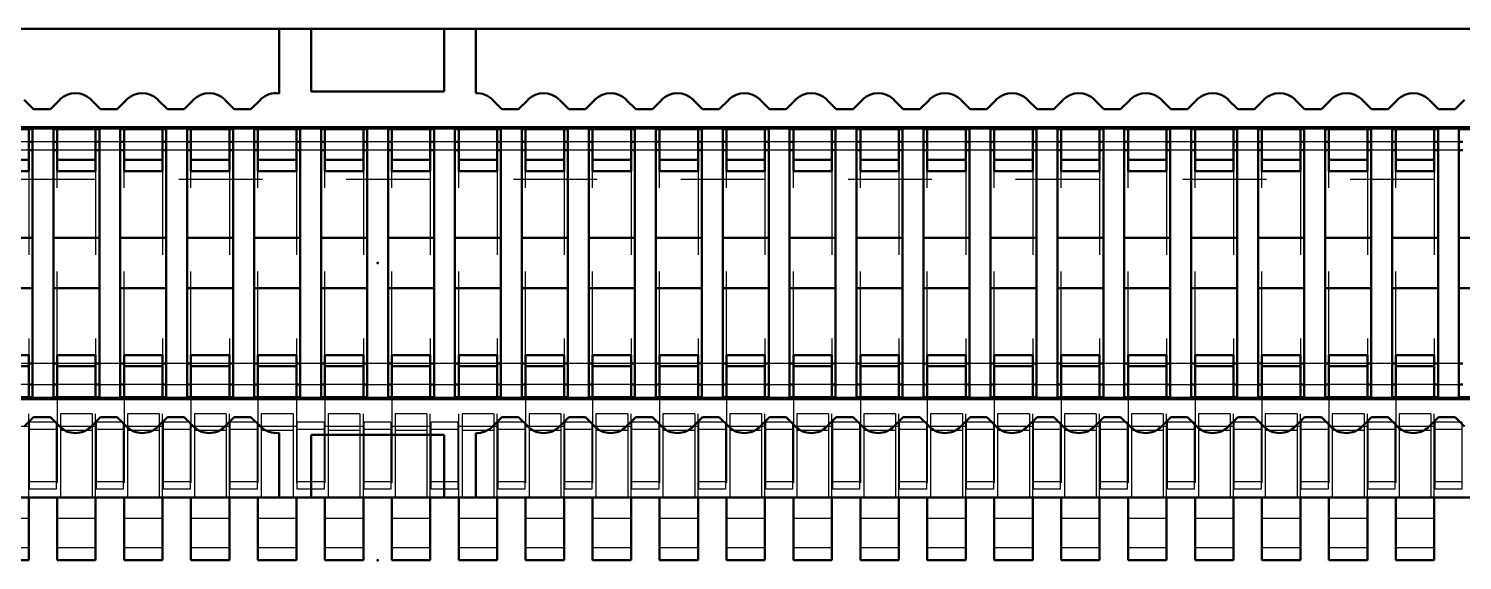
# Model space of a CAD drawing. Header units: millimetres. Extents: x -37 to 30.5, y -5.2 to 19.7.
# Drawn here: x -4.17 to 12.97, y -3.55 to 2.8 of the extents above; entities that cross this region are included whole.
import ezdxf

# ---------------------------------------------------------------- set-up
doc = ezdxf.new("R2010")
doc.units = ezdxf.units.MM
doc.linetypes.add('Dashed', pattern=[2, 1, -1])
for name, color, linetype, lineweight in [('2d ConnectionPoints', 7, 'Continuous', 50), ('AM_0', 7, 'Continuous', 50), ('AM_4', 3, 'Continuous', 25), ('AM_9', 6, 'Dashed', 25)]:
    doc.layers.add(name, color=color, linetype=linetype, lineweight=lineweight)

# ---------------------------------------------------------------- blocks, each defined once
blk = doc.blocks.new('1_ERM8_060_01_D_RA_pin_0_in_ERM8_060_01_L_D_RA_TR_0')
at = {"layer": 'AM_0'}
for p, q in [((-4.125, 1.6), (-4.675, 1.6)), ((-4.17, 1.6), (-4.17, 1.1)), ((-3.325, 1.6), (-3.875, 1.6)), ((-3.83, 1.1), (-3.83, 1.6)), ((-3.37, 1.6), (-3.37, 1.1)), ((-2.525, 1.6), (-3.075, 1.6)), ((-3.03, 1.1), (-3.03, 1.6)), ((-2.57, 1.6), (-2.57, 1.1)), ((-1.725, 1.6), (-2.275, 1.6)), ((-2.23, 1.1), (-2.23, 1.6)), ((-1.77, 1.6), (-1.77, 1.1)), ((-0.925, 1.6), (-1.475, 1.6)), ((-1.43, 1.1), (-1.43, 1.6)), ((-0.97, 1.6), (-0.97, 1.1)), ((-0.125, 1.6), (-0.675, 1.6)), ((-0.63, 1.1), (-0.63, 1.6)), ((-0.17, 1.6), (-0.17, 1.1)), ((0.675, 1.6), (0.125, 1.6)), ((0.17, 1.1), (0.17, 1.6)), ((0.63, 1.6), (0.63, 1.1)), ((1.475, 1.6), (0.925, 1.6)), ((0.97, 1.1), (0.97, 1.6)), ((1.43, 1.6), (1.43, 1.1)), ((2.275, 1.6), (1.725, 1.6)), ((1.77, 1.1), (1.77, 1.6)), ((2.23, 1.6), (2.23, 1.1)), ((3.075, 1.6), (2.525, 1.6)), ((2.57, 1.1), (2.57, 1.6)), ((3.03, 1.6), (3.03, 1.1)), ((3.875, 1.6), (3.325, 1.6)), ((3.37, 1.1), (3.37, 1.6)), ((3.83, 1.6), (3.83, 1.1)), ((4.675, 1.6), (4.125, 1.6)), ((4.17, 1.1), (4.17, 1.6)), ((4.63, 1.6), (4.63, 1.1)), ((5.475, 1.6), (4.925, 1.6)), ((4.97, 1.1), (4.97, 1.6)), ((5.43, 1.6), (5.43, 1.1)), ((6.275, 1.6), (5.725, 1.6)), ((5.77, 1.1), (5.77, 1.6)), ((6.23, 1.6), (6.23, 1.1)), ((7.075, 1.6), (6.525, 1.6)), ((6.57, 1.1), (6.57, 1.6)), ((7.03, 1.6), (7.03, 1.1)), ((7.875, 1.6), (7.325, 1.6)), ((7.37, 1.1), (7.37, 1.6)), ((7.83, 1.6), (7.83, 1.1)), ((8.675, 1.6), (8.125, 1.6)), ((8.17, 1.1), (8.17, 1.6)), ((8.63, 1.6), (8.63, 1.1)), ((9.475, 1.6), (8.925, 1.6)), ((8.97, 1.1), (8.97, 1.6)), ((9.43, 1.6), (9.43, 1.1)), ((10.275, 1.6), (9.725, 1.6)), ((9.77, 1.1), (9.77, 1.6)), ((10.23, 1.6), (10.23, 1.1)), ((11.075, 1.6), (10.525, 1.6)), ((10.57, 1.1), (10.57, 1.6)), ((11.03, 1.6), (11.03, 1.1)), ((11.875, 1.6), (11.325, 1.6)), ((11.37, 1.1), (11.37, 1.6)), ((11.83, 1.6), (11.83, 1.1)), ((12.675, 1.6), (12.125, 1.6)), ((12.17, 1.1), (12.17, 1.6)), ((12.63, 1.6), (12.63, 1.1)), ((13.475, 1.6), (12.925, 1.6)), ((-4.125, 1.45), (-4.17, 1.45)), ((-3.83, 1.45), (-3.875, 1.45)), ((-3.325, 1.45), (-3.37, 1.45)), ((-3.03, 1.45), (-3.075, 1.45)), ((-2.525, 1.45), (-2.57, 1.45)), ((-2.23, 1.45), (-2.275, 1.45)), ((-1.725, 1.45), (-1.77, 1.45)), ((-1.43, 1.45), (-1.475, 1.45)), ((-0.925, 1.45), (-0.97, 1.45)), ((-0.63, 1.45), (-0.675, 1.45)), ((-0.125, 1.45), (-0.17, 1.45)), ((0.17, 1.45), (0.125, 1.45)), ((0.675, 1.45), (0.63, 1.45)), ((0.97, 1.45), (0.925, 1.45)), ((1.475, 1.45), (1.43, 1.45)), ((1.77, 1.45), (1.725, 1.45)), ((2.275, 1.45), (2.23, 1.45)), ((2.57, 1.45), (2.525, 1.45)), ((3.075, 1.45), (3.03, 1.45)), ((3.37, 1.45), (3.325, 1.45)), ((3.875, 1.45), (3.83, 1.45)), ((4.17, 1.45), (4.125, 1.45)), ((4.675, 1.45), (4.63, 1.45)), ((4.97, 1.45), (4.925, 1.45)), ((5.475, 1.45), (5.43, 1.45)), ((5.77, 1.45), (5.725, 1.45)), ((6.275, 1.45), (6.23, 1.45)), ((6.57, 1.45), (6.525, 1.45)), ((7.075, 1.45), (7.03, 1.45)), ((7.37, 1.45), (7.325, 1.45)), ((7.875, 1.45), (7.83, 1.45)), ((8.17, 1.45), (8.125, 1.45)), ((8.675, 1.45), (8.63, 1.45)), ((8.97, 1.45), (8.925, 1.45)), ((9.475, 1.45), (9.43, 1.45)), ((9.77, 1.45), (9.725, 1.45)), ((10.275, 1.45), (10.23, 1.45)), ((10.57, 1.45), (10.525, 1.45)), ((11.075, 1.45), (11.03, 1.45)), ((11.37, 1.45), (11.325, 1.45)), ((11.875, 1.45), (11.83, 1.45)), ((12.17, 1.45), (12.125, 1.45)), ((12.675, 1.45), (12.63, 1.45)), ((12.97, 1.45), (12.925, 1.45)), ((-4.17, 1.232), (-4.63, 1.232)), ((-3.37, 1.232), (-3.83, 1.232)), ((-2.57, 1.232), (-3.03, 1.232)), ((-1.77, 1.232), (-2.23, 1.232)), ((-0.97, 1.232), (-1.43, 1.232)), ((-0.17, 1.232), (-0.63, 1.232)), ((0.63, 1.232), (0.17, 1.232)), ((1.43, 1.232), (0.97, 1.232)), ((2.23, 1.232), (1.77, 1.232)), ((3.03, 1.232), (2.57, 1.232)), ((3.83, 1.232), (3.37, 1.232)), ((4.63, 1.232), (4.17, 1.232)), ((5.43, 1.232), (4.97, 1.232)), ((6.23, 1.232), (5.77, 1.232)), ((7.03, 1.232), (6.57, 1.232)), ((7.83, 1.232), (7.37, 1.232)), ((8.63, 1.232), (8.17, 1.232)), ((9.43, 1.232), (8.97, 1.232)), ((10.23, 1.232), (9.77, 1.232)), ((11.03, 1.232), (10.57, 1.232)), ((11.83, 1.232), (11.37, 1.232)), ((12.63, 1.232), (12.17, 1.232)), ((-4.17, 1.1), (-4.63, 1.1)), ((-3.37, 1.1), (-3.83, 1.1)), ((-2.57, 1.1), (-3.03, 1.1)), ((-1.77, 1.1), (-2.23, 1.1)), ((-0.97, 1.1), (-1.43, 1.1)), ((-0.17, 1.1), (-0.63, 1.1)), ((0.63, 1.1), (0.17, 1.1)), ((1.43, 1.1), (0.97, 1.1)), ((2.23, 1.1), (1.77, 1.1)), ((3.03, 1.1), (2.57, 1.1)), ((3.83, 1.1), (3.37, 1.1)), ((4.63, 1.1), (4.17, 1.1)), ((5.43, 1.1), (4.97, 1.1)), ((6.23, 1.1), (5.77, 1.1)), ((7.03, 1.1), (6.57, 1.1)), ((7.83, 1.1), (7.37, 1.1)), ((8.63, 1.1), (8.17, 1.1)), ((9.43, 1.1), (8.97, 1.1)), ((10.23, 1.1), (9.77, 1.1)), ((11.03, 1.1), (10.57, 1.1)), ((11.83, 1.1), (11.37, 1.1)), ((12.63, 1.1), (12.17, 1.1)), ((-4.17, -1.1), (-4.63, -1.1)), ((-4.17, -1.1), (-4.17, -1.625)), ((-3.83, -1.625), (-3.83, -1.1)), ((-3.37, -1.1), (-3.83, -1.1)), ((-3.37, -1.1), (-3.37, -1.625)), ((-3.03, -1.625), (-3.03, -1.1)), ((-2.57, -1.1), (-3.03, -1.1)), ((-2.57, -1.1), (-2.57, -1.625)), ((-2.23, -1.625), (-2.23, -1.1)), ((-1.77, -1.1), (-2.23, -1.1)), ((-1.77, -1.1), (-1.77, -1.625)), ((-1.43, -1.625), (-1.43, -1.1)), ((-0.97, -1.1), (-1.43, -1.1)), ((-0.97, -1.1), (-0.97, -1.625)), ((-0.63, -1.625), (-0.63, -1.1)), ((-0.17, -1.1), (-0.63, -1.1)), ((-0.17, -1.1), (-0.17, -1.625)), ((0.17, -1.625), (0.17, -1.1)), ((0.63, -1.1), (0.17, -1.1)), ((0.63, -1.1), (0.63, -1.625)), ((0.97, -1.625), (0.97, -1.1)), ((1.43, -1.1), (0.97, -1.1)), ((1.43, -1.1), (1.43, -1.625)), ((1.77, -1.625), (1.77, -1.1)), ((2.23, -1.1), (1.77, -1.1)), ((2.23, -1.1), (2.23, -1.625)), ((2.57, -1.625), (2.57, -1.1)), ((3.03, -1.1), (2.57, -1.1)), ((3.03, -1.1), (3.03, -1.625)), ((3.37, -1.625), (3.37, -1.1)), ((3.83, -1.1), (3.37, -1.1)), ((3.83, -1.1), (3.83, -1.625)), ((4.17, -1.625), (4.17, -1.1)), ((4.63, -1.1), (4.17, -1.1)), ((4.63, -1.1), (4.63, -1.625)), ((4.97, -1.625), (4.97, -1.1)), ((5.43, -1.1), (4.97, -1.1)), ((5.43, -1.1), (5.43, -1.625)), ((5.77, -1.625), (5.77, -1.1)), ((6.23, -1.1), (5.77, -1.1)), ((6.23, -1.1), (6.23, -1.625)), ((6.57, -1.625), (6.57, -1.1)), ((7.03, -1.1), (6.57, -1.1)), ((7.03, -1.1), (7.03, -1.625)), ((7.37, -1.625), (7.37, -1.1)), ((7.83, -1.1), (7.37, -1.1)), ((7.83, -1.1), (7.83, -1.625)), ((8.17, -1.625), (8.17, -1.1)), ((8.63, -1.1), (8.17, -1.1)), ((8.63, -1.1), (8.63, -1.625)), ((8.97, -1.625), (8.97, -1.1)), ((9.43, -1.1), (8.97, -1.1)), ((9.43, -1.1), (9.43, -1.625)), ((9.77, -1.625), (9.77, -1.1)), ((10.23, -1.1), (9.77, -1.1)), ((10.23, -1.1), (10.23, -1.625)), ((10.57, -1.625), (10.57, -1.1)), ((11.03, -1.1), (10.57, -1.1)), ((11.03, -1.1), (11.03, -1.625)), ((11.37, -1.625), (11.37, -1.1)), ((11.83, -1.1), (11.37, -1.1)), ((11.83, -1.1), (11.83, -1.625)), ((12.17, -1.625), (12.17, -1.1)), ((12.63, -1.1), (12.17, -1.1)), ((12.63, -1.1), (12.63, -1.625)), ((-4.17, -1.232), (-4.63, -1.232)), ((-3.37, -1.232), (-3.83, -1.232)), ((-2.57, -1.232), (-3.03, -1.232)), ((-1.77, -1.232), (-2.23, -1.232)), ((-0.97, -1.232), (-1.43, -1.232)), ((-0.17, -1.232), (-0.63, -1.232)), ((0.63, -1.232), (0.17, -1.232)), ((1.43, -1.232), (0.97, -1.232)), ((2.23, -1.232), (1.77, -1.232)), ((3.03, -1.232), (2.57, -1.232)), ((3.83, -1.232), (3.37, -1.232)), ((4.63, -1.232), (4.17, -1.232)), ((5.43, -1.232), (4.97, -1.232)), ((6.23, -1.232), (5.77, -1.232)), ((7.03, -1.232), (6.57, -1.232)), ((7.83, -1.232), (7.37, -1.232)), ((8.63, -1.232), (8.17, -1.232)), ((9.43, -1.232), (8.97, -1.232)), ((10.23, -1.232), (9.77, -1.232)), ((11.03, -1.232), (10.57, -1.232)), ((11.83, -1.232), (11.37, -1.232)), ((12.63, -1.232), (12.17, -1.232)), ((-4.17, -1.45), (-4.125, -1.45)), ((-3.875, -1.45), (-3.83, -1.45)), ((-3.37, -1.45), (-3.325, -1.45)), ((-3.075, -1.45), (-3.03, -1.45)), ((-2.57, -1.45), (-2.525, -1.45)), ((-2.275, -1.45), (-2.23, -1.45)), ((-1.77, -1.45), (-1.725, -1.45)), ((-1.475, -1.45), (-1.43, -1.45)), ((-0.97, -1.45), (-0.925, -1.45)), ((-0.675, -1.45), (-0.63, -1.45)), ((-0.17, -1.45), (-0.125, -1.45)), ((0.125, -1.45), (0.17, -1.45)), ((0.63, -1.45), (0.675, -1.45)), ((0.925, -1.45), (0.97, -1.45)), ((1.43, -1.45), (1.475, -1.45)), ((1.725, -1.45), (1.77, -1.45)), ((2.23, -1.45), (2.275, -1.45)), ((2.525, -1.45), (2.57, -1.45)), ((3.03, -1.45), (3.075, -1.45)), ((3.325, -1.45), (3.37, -1.45)), ((3.83, -1.45), (3.875, -1.45)), ((4.125, -1.45), (4.17, -1.45)), ((4.63, -1.45), (4.675, -1.45)), ((4.925, -1.45), (4.97, -1.45)), ((5.43, -1.45), (5.475, -1.45)), ((5.725, -1.45), (5.77, -1.45)), ((6.23, -1.45), (6.275, -1.45)), ((6.525, -1.45), (6.57, -1.45)), ((7.03, -1.45), (7.075, -1.45)), ((7.325, -1.45), (7.37, -1.45)), ((7.83, -1.45), (7.875, -1.45)), ((8.125, -1.45), (8.17, -1.45)), ((8.63, -1.45), (8.675, -1.45)), ((8.925, -1.45), (8.97, -1.45)), ((9.43, -1.45), (9.475, -1.45)), ((9.725, -1.45), (9.77, -1.45)), ((10.23, -1.45), (10.275, -1.45)), ((10.525, -1.45), (10.57, -1.45)), ((11.03, -1.45), (11.075, -1.45)), ((11.325, -1.45), (11.37, -1.45)), ((11.83, -1.45), (11.875, -1.45)), ((12.125, -1.45), (12.17, -1.45)), ((12.63, -1.45), (12.675, -1.45)), ((12.925, -1.45), (12.97, -1.45)), ((-4.675, -1.6), (-4.125, -1.6)), ((-3.875, -1.6), (-3.325, -1.6)), ((-3.075, -1.6), (-2.525, -1.6)), ((-2.275, -1.6), (-1.725, -1.6)), ((-1.475, -1.6), (-0.925, -1.6)), ((-0.675, -1.6), (-0.125, -1.6)), ((0.125, -1.6), (0.675, -1.6)), ((0.925, -1.6), (1.475, -1.6)), ((1.725, -1.6), (2.275, -1.6)), ((2.525, -1.6), (3.075, -1.6)), ((3.325, -1.6), (3.875, -1.6)), ((4.125, -1.6), (4.675, -1.6)), ((4.925, -1.6), (5.475, -1.6)), ((5.725, -1.6), (6.275, -1.6)), ((6.525, -1.6), (7.075, -1.6)), ((7.325, -1.6), (7.875, -1.6)), ((8.125, -1.6), (8.675, -1.6)), ((8.925, -1.6), (9.475, -1.6)), ((9.725, -1.6), (10.275, -1.6)), ((10.525, -1.6), (11.075, -1.6)), ((11.325, -1.6), (11.875, -1.6)), ((12.125, -1.6), (12.675, -1.6)), ((12.925, -1.6), (13.475, -1.6)), ((-4.17, -2.8), (-4.17, -3.55)), ((-3.83, -3.55), (-3.83, -2.8)), ((-3.37, -2.8), (-3.37, -3.55)), ((-3.03, -3.55), (-3.03, -2.8)), ((-2.57, -2.8), (-2.57, -3.55)), ((-2.23, -3.55), (-2.23, -2.8)), ((-1.77, -2.8), (-1.77, -3.55)), ((-1.43, -3.55), (-1.43, -2.8)), ((-0.97, -2.8), (-0.97, -3.55)), ((-0.63, -3.55), (-0.63, -2.8)), ((-0.17, -2.8), (-0.17, -3.55)), ((0.17, -3.55), (0.17, -2.8)), ((0.63, -2.8), (0.63, -3.55)), ((0.97, -3.55), (0.97, -2.8)), ((1.43, -2.8), (1.43, -3.55)), ((1.77, -3.55), (1.77, -2.8)), ((2.23, -2.8), (2.23, -3.55)), ((2.57, -3.55), (2.57, -2.8)), ((3.03, -2.8), (3.03, -3.55)), ((3.37, -3.55), (3.37, -2.8)), ((3.83, -2.8), (3.83, -3.55)), ((4.17, -3.55), (4.17, -2.8)), ((4.63, -2.8), (4.63, -3.55)), ((4.97, -3.55), (4.97, -2.8)), ((5.43, -2.8), (5.43, -3.55)), ((5.77, -3.55), (5.77, -2.8)), ((6.23, -2.8), (6.23, -3.55)), ((6.57, -3.55), (6.57, -2.8)), ((7.03, -2.8), (7.03, -3.55)), ((7.37, -3.55), (7.37, -2.8)), ((7.83, -2.8), (7.83, -3.55)), ((8.17, -3.55), (8.17, -2.8)), ((8.63, -2.8), (8.63, -3.55)), ((8.97, -3.55), (8.97, -2.8)), ((9.43, -2.8), (9.43, -3.55)), ((9.77, -3.55), (9.77, -2.8)), ((10.23, -2.8), (10.23, -3.55)), ((10.57, -3.55), (10.57, -2.8)), ((11.03, -2.8), (11.03, -3.55)), ((11.37, -3.55), (11.37, -2.8)), ((11.83, -2.8), (11.83, -3.55)), ((12.17, -3.55), (12.17, -2.8)), ((12.63, -2.8), (12.63, -3.55)), ((-4.17, -3.55), (-4.63, -3.55)), ((-3.37, -3.55), (-3.83, -3.55)), ((-2.57, -3.55), (-3.03, -3.55)), ((-1.77, -3.55), (-2.23, -3.55)), ((-0.97, -3.55), (-1.43, -3.55)), ((-0.17, -3.55), (-0.63, -3.55)), ((0.63, -3.55), (0.17, -3.55)), ((1.43, -3.55), (0.97, -3.55)), ((2.23, -3.55), (1.77, -3.55)), ((3.03, -3.55), (2.57, -3.55)), ((3.83, -3.55), (3.37, -3.55)), ((4.63, -3.55), (4.17, -3.55)), ((5.43, -3.55), (4.97, -3.55)), ((6.23, -3.55), (5.77, -3.55)), ((7.03, -3.55), (6.57, -3.55)), ((7.83, -3.55), (7.37, -3.55)), ((8.63, -3.55), (8.17, -3.55)), ((9.43, -3.55), (8.97, -3.55)), ((10.23, -3.55), (9.77, -3.55)), ((11.03, -3.55), (10.57, -3.55)), ((11.83, -3.55), (11.37, -3.55)), ((12.63, -3.55), (12.17, -3.55))]:
    blk.add_line(p, q, dxfattribs=at)
at = {"layer": 'AM_4'}
for p, q in [((-4.17, -3.05), (-4.63, -3.05)), ((-3.37, -3.05), (-3.83, -3.05)), ((-2.57, -3.05), (-3.03, -3.05)), ((-1.77, -3.05), (-2.23, -3.05)), ((-0.97, -3.05), (-1.43, -3.05)), ((-0.17, -3.05), (-0.63, -3.05)), ((0.63, -3.05), (0.17, -3.05)), ((1.43, -3.05), (0.97, -3.05)), ((2.23, -3.05), (1.77, -3.05)), ((3.03, -3.05), (2.57, -3.05)), ((3.83, -3.05), (3.37, -3.05)), ((4.63, -3.05), (4.17, -3.05)), ((5.43, -3.05), (4.97, -3.05)), ((6.23, -3.05), (5.77, -3.05)), ((7.03, -3.05), (6.57, -3.05)), ((7.83, -3.05), (7.37, -3.05)), ((8.63, -3.05), (8.17, -3.05)), ((9.43, -3.05), (8.97, -3.05)), ((10.23, -3.05), (9.77, -3.05)), ((11.03, -3.05), (10.57, -3.05)), ((11.83, -3.05), (11.37, -3.05)), ((12.63, -3.05), (12.17, -3.05))]:
    blk.add_line(p, q, dxfattribs=at)
at = {"layer": 'AM_9'}
for p, q in [((-3.875, 1.6), (-4.125, 1.6)), ((-3.075, 1.6), (-3.325, 1.6)), ((-2.275, 1.6), (-2.525, 1.6)), ((-1.475, 1.6), (-1.725, 1.6)), ((-0.675, 1.6), (-0.925, 1.6)), ((0.125, 1.6), (-0.125, 1.6)), ((0.925, 1.6), (0.675, 1.6)), ((1.725, 1.6), (1.475, 1.6)), ((2.525, 1.6), (2.275, 1.6)), ((3.325, 1.6), (3.075, 1.6)), ((4.125, 1.6), (3.875, 1.6)), ((4.925, 1.6), (4.675, 1.6)), ((5.725, 1.6), (5.475, 1.6)), ((6.525, 1.6), (6.275, 1.6)), ((7.325, 1.6), (7.075, 1.6)), ((8.125, 1.6), (7.875, 1.6)), ((8.925, 1.6), (8.675, 1.6)), ((9.725, 1.6), (9.475, 1.6)), ((10.525, 1.6), (10.275, 1.6)), ((11.325, 1.6), (11.075, 1.6)), ((12.125, 1.6), (11.875, 1.6)), ((12.925, 1.6), (12.675, 1.6)), ((-4.17, 1.45), (-4.63, 1.45)), ((-3.875, 1.45), (-4.125, 1.45)), ((-3.37, 1.45), (-3.83, 1.45)), ((-3.075, 1.45), (-3.325, 1.45)), ((-2.57, 1.45), (-3.03, 1.45)), ((-2.275, 1.45), (-2.525, 1.45)), ((-1.77, 1.45), (-2.23, 1.45)), ((-1.475, 1.45), (-1.725, 1.45)), ((-0.97, 1.45), (-1.43, 1.45)), ((-0.675, 1.45), (-0.925, 1.45)), ((-0.17, 1.45), (-0.63, 1.45)), ((0.125, 1.45), (-0.125, 1.45)), ((0.63, 1.45), (0.17, 1.45)), ((0.925, 1.45), (0.675, 1.45)), ((1.43, 1.45), (0.97, 1.45)), ((1.725, 1.45), (1.475, 1.45)), ((2.23, 1.45), (1.77, 1.45)), ((2.525, 1.45), (2.275, 1.45)), ((3.03, 1.45), (2.57, 1.45)), ((3.325, 1.45), (3.075, 1.45)), ((3.83, 1.45), (3.37, 1.45)), ((4.125, 1.45), (3.875, 1.45)), ((4.63, 1.45), (4.17, 1.45)), ((4.925, 1.45), (4.675, 1.45)), ((5.43, 1.45), (4.97, 1.45)), ((5.725, 1.45), (5.475, 1.45)), ((6.23, 1.45), (5.77, 1.45)), ((6.525, 1.45), (6.275, 1.45)), ((7.03, 1.45), (6.57, 1.45)), ((7.325, 1.45), (7.075, 1.45)), ((7.83, 1.45), (7.37, 1.45)), ((8.125, 1.45), (7.875, 1.45)), ((8.63, 1.45), (8.17, 1.45)), ((8.925, 1.45), (8.675, 1.45)), ((9.43, 1.45), (8.97, 1.45)), ((9.725, 1.45), (9.475, 1.45)), ((10.23, 1.45), (9.77, 1.45)), ((10.525, 1.45), (10.275, 1.45)), ((11.03, 1.45), (10.57, 1.45)), ((11.325, 1.45), (11.075, 1.45)), ((11.83, 1.45), (11.37, 1.45)), ((12.125, 1.45), (11.875, 1.45)), ((12.63, 1.45), (12.17, 1.45)), ((12.925, 1.45), (12.675, 1.45)), ((-4.17, 1.1), (-4.17, -1.1)), ((-3.83, -1.1), (-3.83, 1.1)), ((-3.37, 1.1), (-3.37, -1.1)), ((-3.03, -1.1), (-3.03, 1.1)), ((-2.57, 1.1), (-2.57, -1.1)), ((-2.23, -1.1), (-2.23, 1.1)), ((-1.77, 1.1), (-1.77, -1.1)), ((-1.43, -1.1), (-1.43, 1.1)), ((-0.97, 1.1), (-0.97, -1.1)), ((-0.63, -1.1), (-0.63, 1.1)), ((-0.17, 1.1), (-0.17, -1.1)), ((0.17, -1.1), (0.17, 1.1)), ((0.63, 1.1), (0.63, -1.1)), ((0.97, -1.1), (0.97, 1.1)), ((1.43, 1.1), (1.43, -1.1)), ((1.77, -1.1), (1.77, 1.1)), ((2.23, 1.1), (2.23, -1.1)), ((2.57, -1.1), (2.57, 1.1)), ((3.03, 1.1), (3.03, -1.1)), ((3.37, -1.1), (3.37, 1.1)), ((3.83, 1.1), (3.83, -1.1)), ((4.17, -1.1), (4.17, 1.1)), ((4.63, 1.1), (4.63, -1.1)), ((4.97, -1.1), (4.97, 1.1)), ((5.43, 1.1), (5.43, -1.1)), ((5.77, -1.1), (5.77, 1.1)), ((6.23, 1.1), (6.23, -1.1)), ((6.57, -1.1), (6.57, 1.1)), ((7.03, 1.1), (7.03, -1.1)), ((7.37, -1.1), (7.37, 1.1)), ((7.83, 1.1), (7.83, -1.1)), ((8.17, -1.1), (8.17, 1.1)), ((8.63, 1.1), (8.63, -1.1)), ((8.97, -1.1), (8.97, 1.1)), ((9.43, 1.1), (9.43, -1.1)), ((9.77, -1.1), (9.77, 1.1)), ((10.23, 1.1), (10.23, -1.1)), ((10.57, -1.1), (10.57, 1.1)), ((11.03, 1.1), (11.03, -1.1)), ((11.37, -1.1), (11.37, 1.1)), ((11.83, 1.1), (11.83, -1.1)), ((12.17, -1.1), (12.17, 1.1)), ((12.63, 1.1), (12.63, -1.1)), ((-4.17, -1.45), (-4.63, -1.45)), ((-4.125, -1.45), (-3.875, -1.45)), ((-3.37, -1.45), (-3.83, -1.45)), ((-3.325, -1.45), (-3.075, -1.45)), ((-2.57, -1.45), (-3.03, -1.45)), ((-2.525, -1.45), (-2.275, -1.45)), ((-1.77, -1.45), (-2.23, -1.45)), ((-1.725, -1.45), (-1.475, -1.45)), ((-0.97, -1.45), (-1.43, -1.45)), ((-0.925, -1.45), (-0.675, -1.45)), ((-0.17, -1.45), (-0.63, -1.45)), ((-0.125, -1.45), (0.125, -1.45)), ((0.63, -1.45), (0.17, -1.45)), ((0.675, -1.45), (0.925, -1.45)), ((1.43, -1.45), (0.97, -1.45)), ((1.475, -1.45), (1.725, -1.45)), ((2.23, -1.45), (1.77, -1.45)), ((2.275, -1.45), (2.525, -1.45)), ((3.03, -1.45), (2.57, -1.45)), ((3.075, -1.45), (3.325, -1.45)), ((3.83, -1.45), (3.37, -1.45)), ((3.875, -1.45), (4.125, -1.45)), ((4.63, -1.45), (4.17, -1.45)), ((4.675, -1.45), (4.925, -1.45)), ((5.43, -1.45), (4.97, -1.45)), ((5.475, -1.45), (5.725, -1.45)), ((6.23, -1.45), (5.77, -1.45)), ((6.275, -1.45), (6.525, -1.45)), ((7.03, -1.45), (6.57, -1.45)), ((7.075, -1.45), (7.325, -1.45)), ((7.83, -1.45), (7.37, -1.45)), ((7.875, -1.45), (8.125, -1.45)), ((8.63, -1.45), (8.17, -1.45)), ((8.675, -1.45), (8.925, -1.45)), ((9.43, -1.45), (8.97, -1.45)), ((9.475, -1.45), (9.725, -1.45)), ((10.23, -1.45), (9.77, -1.45)), ((10.275, -1.45), (10.525, -1.45)), ((11.03, -1.45), (10.57, -1.45)), ((11.075, -1.45), (11.325, -1.45)), ((11.83, -1.45), (11.37, -1.45)), ((11.875, -1.45), (12.125, -1.45)), ((12.63, -1.45), (12.17, -1.45)), ((12.675, -1.45), (12.925, -1.45)), ((-4.17, -2.8), (-4.17, -1.625)), ((-4.125, -1.6), (-3.875, -1.6)), ((-3.83, -1.625), (-3.83, -2.8)), ((-3.37, -2.8), (-3.37, -1.625)), ((-3.325, -1.6), (-3.075, -1.6)), ((-3.03, -1.625), (-3.03, -2.8)), ((-2.57, -2.8), (-2.57, -1.625)), ((-2.525, -1.6), (-2.275, -1.6)), ((-2.23, -1.625), (-2.23, -2.8)), ((-1.77, -2.8), (-1.77, -1.625)), ((-1.725, -1.6), (-1.475, -1.6)), ((-1.43, -1.625), (-1.43, -2.8)), ((-0.97, -1.625), (-0.97, -2.8)), ((-0.925, -1.6), (-0.675, -1.6)), ((-0.63, -1.625), (-0.63, -2.8)), ((-0.17, -2.8), (-0.17, -1.625)), ((-0.125, -1.6), (0.125, -1.6)), ((0.17, -1.625), (0.17, -2.8)), ((0.63, -2.8), (0.63, -1.625)), ((0.675, -1.6), (0.925, -1.6)), ((0.97, -2.8), (0.97, -1.625)), ((1.43, -2.8), (1.43, -1.625)), ((1.475, -1.6), (1.725, -1.6)), ((1.77, -1.625), (1.77, -2.8)), ((2.23, -2.8), (2.23, -1.625)), ((2.275, -1.6), (2.525, -1.6)), ((2.57, -1.625), (2.57, -2.8)), ((3.03, -2.8), (3.03, -1.625)), ((3.075, -1.6), (3.325, -1.6)), ((3.37, -1.625), (3.37, -2.8)), ((3.83, -2.8), (3.83, -1.625)), ((3.875, -1.6), (4.125, -1.6)), ((4.17, -1.625), (4.17, -2.8)), ((4.63, -2.8), (4.63, -1.625)), ((4.675, -1.6), (4.925, -1.6)), ((4.97, -1.625), (4.97, -2.8)), ((5.43, -2.8), (5.43, -1.625)), ((5.475, -1.6), (5.725, -1.6)), ((5.77, -1.625), (5.77, -2.8)), ((6.23, -2.8), (6.23, -1.625)), ((6.275, -1.6), (6.525, -1.6)), ((6.57, -1.625), (6.57, -2.8)), ((7.03, -2.8), (7.03, -1.625)), ((7.075, -1.6), (7.325, -1.6)), ((7.37, -1.625), (7.37, -2.8)), ((7.83, -2.8), (7.83, -1.625)), ((7.875, -1.6), (8.125, -1.6)), ((8.17, -1.625), (8.17, -2.8)), ((8.63, -2.8), (8.63, -1.625)), ((8.675, -1.6), (8.925, -1.6)), ((8.97, -1.625), (8.97, -2.8)), ((9.43, -2.8), (9.43, -1.625)), ((9.475, -1.6), (9.725, -1.6)), ((9.77, -1.625), (9.77, -2.8)), ((10.23, -2.8), (10.23, -1.625)), ((10.275, -1.6), (10.525, -1.6)), ((10.57, -1.625), (10.57, -2.8)), ((11.03, -2.8), (11.03, -1.625)), ((11.075, -1.6), (11.325, -1.6)), ((11.37, -1.625), (11.37, -2.8)), ((11.83, -2.8), (11.83, -1.625)), ((11.875, -1.6), (12.125, -1.6)), ((12.17, -1.625), (12.17, -2.8)), ((12.63, -2.8), (12.63, -1.625)), ((12.675, -1.6), (12.925, -1.6)), ((-4.17, -1.95), (-4.63, -1.95)), ((-3.37, -1.95), (-3.83, -1.95)), ((-2.57, -1.95), (-3.03, -1.95)), ((-1.77, -1.95), (-2.23, -1.95)), ((-0.97, -1.95), (-1.43, -1.95)), ((-0.17, -1.95), (-0.63, -1.95)), ((0.63, -1.95), (0.17, -1.95)), ((1.43, -1.95), (0.97, -1.95)), ((2.23, -1.95), (1.77, -1.95)), ((3.03, -1.95), (2.57, -1.95)), ((3.83, -1.95), (3.37, -1.95)), ((4.63, -1.95), (4.17, -1.95)), ((5.43, -1.95), (4.97, -1.95)), ((6.23, -1.95), (5.77, -1.95)), ((7.03, -1.95), (6.57, -1.95)), ((7.83, -1.95), (7.37, -1.95)), ((8.63, -1.95), (8.17, -1.95)), ((9.43, -1.95), (8.97, -1.95)), ((10.23, -1.95), (9.77, -1.95)), ((11.03, -1.95), (10.57, -1.95)), ((11.83, -1.95), (11.37, -1.95)), ((12.63, -1.95), (12.17, -1.95)), ((-4.17, -3.4), (-4.63, -3.4)), ((-3.37, -3.4), (-3.83, -3.4)), ((-2.57, -3.4), (-3.03, -3.4)), ((-1.77, -3.4), (-2.23, -3.4)), ((-0.97, -3.4), (-1.43, -3.4)), ((-0.17, -3.4), (-0.63, -3.4)), ((0.63, -3.4), (0.17, -3.4)), ((1.43, -3.4), (0.97, -3.4)), ((2.23, -3.4), (1.77, -3.4)), ((3.03, -3.4), (2.57, -3.4)), ((3.83, -3.4), (3.37, -3.4)), ((4.63, -3.4), (4.17, -3.4)), ((5.43, -3.4), (4.97, -3.4)), ((6.23, -3.4), (5.77, -3.4)), ((7.03, -3.4), (6.57, -3.4)), ((7.83, -3.4), (7.37, -3.4)), ((8.63, -3.4), (8.17, -3.4)), ((9.43, -3.4), (8.97, -3.4)), ((10.23, -3.4), (9.77, -3.4)), ((11.03, -3.4), (10.57, -3.4)), ((11.83, -3.4), (11.37, -3.4)), ((12.63, -3.4), (12.17, -3.4))]:
    blk.add_line(p, q, dxfattribs=at)
blk = doc.blocks.new('2_ERM8_060_01_D_RA_TR_terminal_0_in_ERM8_060_01_L_D_RA_TR_0')
at = {"layer": 'AM_0'}
for p, q in [((30.5, 2.8), (-30.5, 2.8)), ((-1.175, 2.8), (-1.175, 2.027)), ((-0.795, 2.05), (-0.795, 2.8)), ((0.795, 2.8), (0.795, 2.05)), ((1.175, 2.03), (1.175, 2.8)), ((-4.224, 1.952), (-4.111, 1.84)), ((-3.911, 1.84), (-3.799, 1.952)), ((-3.424, 1.952), (-3.312, 1.84)), ((-3.112, 1.84), (-2.999, 1.952)), ((-2.625, 1.952), (-2.512, 1.84)), ((-2.312, 1.84), (-2.2, 1.952)), ((-1.825, 1.952), (-1.713, 1.84)), ((-1.513, 1.84), (-1.4, 1.952)), ((0.795, 2.05), (-0.795, 2.05)), ((1.373, 1.952), (1.486, 1.84)), ((1.686, 1.84), (1.798, 1.952)), ((2.173, 1.952), (2.285, 1.84)), ((2.485, 1.84), (2.597, 1.952)), ((2.972, 1.952), (3.085, 1.84)), ((3.285, 1.84), (3.397, 1.952)), ((3.772, 1.952), (3.884, 1.84)), ((4.084, 1.84), (4.197, 1.952)), ((4.571, 1.952), (4.684, 1.84)), ((4.884, 1.84), (4.996, 1.952)), ((5.371, 1.952), (5.483, 1.84)), ((5.683, 1.84), (5.796, 1.952)), ((6.17, 1.952), (6.283, 1.84)), ((6.483, 1.84), (6.595, 1.952)), ((6.97, 1.952), (7.082, 1.84)), ((7.282, 1.84), (7.395, 1.952)), ((7.769, 1.952), (7.882, 1.84)), ((8.082, 1.84), (8.194, 1.952)), ((8.569, 1.952), (8.681, 1.84)), ((8.881, 1.84), (8.994, 1.952)), ((9.368, 1.952), (9.481, 1.84)), ((9.681, 1.84), (9.793, 1.952)), ((10.168, 1.952), (10.28, 1.84)), ((10.48, 1.84), (10.593, 1.952)), ((10.968, 1.952), (11.08, 1.84)), ((11.28, 1.84), (11.392, 1.952)), ((11.767, 1.952), (11.879, 1.84)), ((12.079, 1.84), (12.192, 1.952)), ((12.567, 1.952), (12.679, 1.84)), ((12.879, 1.84), (12.991, 1.952)), ((-4.111, 1.84), (-3.911, 1.84)), ((-3.312, 1.84), (-3.112, 1.84)), ((-2.512, 1.84), (-2.312, 1.84)), ((-1.713, 1.84), (-1.513, 1.84)), ((1.486, 1.84), (1.686, 1.84)), ((2.285, 1.84), (2.485, 1.84)), ((3.085, 1.84), (3.285, 1.84)), ((3.884, 1.84), (4.084, 1.84)), ((4.684, 1.84), (4.884, 1.84)), ((5.483, 1.84), (5.683, 1.84)), ((6.283, 1.84), (6.483, 1.84)), ((7.082, 1.84), (7.282, 1.84)), ((7.882, 1.84), (8.082, 1.84)), ((8.681, 1.84), (8.881, 1.84)), ((9.481, 1.84), (9.681, 1.84)), ((10.28, 1.84), (10.48, 1.84)), ((11.08, 1.84), (11.28, 1.84)), ((11.879, 1.84), (12.079, 1.84)), ((12.679, 1.84), (12.879, 1.84)), ((26.125, 1.625), (-26.125, 1.625)), ((-4.125, -1.625), (-4.125, 1.625)), ((-3.875, 1.625), (-3.875, -1.625)), ((-3.325, -1.625), (-3.325, 1.625)), ((-3.075, 1.625), (-3.075, -1.625)), ((-2.525, -1.625), (-2.525, 1.625)), ((-2.275, 1.625), (-2.275, -1.625)), ((-1.725, -1.625), (-1.725, 1.625)), ((-1.475, 1.625), (-1.475, -1.625)), ((-0.925, -1.625), (-0.925, 1.625)), ((-0.675, 1.625), (-0.675, -1.625)), ((-0.125, -1.625), (-0.125, 1.625)), ((0.125, 1.625), (0.125, -1.625)), ((0.675, -1.625), (0.675, 1.625)), ((0.925, 1.625), (0.925, -1.625)), ((1.475, -1.625), (1.475, 1.625)), ((1.725, 1.625), (1.725, -1.625)), ((2.275, -1.625), (2.275, 1.625)), ((2.525, 1.625), (2.525, -1.625)), ((3.075, -1.625), (3.075, 1.625)), ((3.325, 1.625), (3.325, -1.625)), ((3.875, -1.625), (3.875, 1.625)), ((4.125, 1.625), (4.125, -1.625)), ((4.675, -1.625), (4.675, 1.625)), ((4.925, 1.625), (4.925, -1.625)), ((5.475, -1.625), (5.475, 1.625)), ((5.725, 1.625), (5.725, -1.625)), ((6.275, -1.625), (6.275, 1.625)), ((6.525, 1.625), (6.525, -1.625)), ((7.075, -1.625), (7.075, 1.625)), ((7.325, 1.625), (7.325, -1.625)), ((7.875, -1.625), (7.875, 1.625)), ((8.125, 1.625), (8.125, -1.625)), ((8.675, -1.625), (8.675, 1.625)), ((8.925, 1.625), (8.925, -1.625)), ((9.475, -1.625), (9.475, 1.625)), ((9.725, 1.625), (9.725, -1.625)), ((10.275, -1.625), (10.275, 1.625)), ((10.525, 1.625), (10.525, -1.625)), ((11.075, -1.625), (11.075, 1.625)), ((11.325, 1.625), (11.325, -1.625)), ((11.875, -1.625), (11.875, 1.625)), ((12.125, 1.625), (12.125, -1.625)), ((12.675, -1.625), (12.675, 1.625)), ((12.925, 1.625), (12.925, -1.625)), ((-4.125, 1.35), (-4.17, 1.35)), ((-3.83, 1.35), (-3.875, 1.35)), ((-3.325, 1.35), (-3.37, 1.35)), ((-3.03, 1.35), (-3.075, 1.35)), ((-2.525, 1.35), (-2.57, 1.35)), ((-2.23, 1.35), (-2.275, 1.35)), ((-1.725, 1.35), (-1.77, 1.35)), ((-1.43, 1.35), (-1.475, 1.35)), ((-0.925, 1.35), (-0.97, 1.35)), ((-0.63, 1.35), (-0.675, 1.35)), ((-0.125, 1.35), (-0.17, 1.35)), ((0.17, 1.35), (0.125, 1.35)), ((0.675, 1.35), (0.63, 1.35)), ((0.97, 1.35), (0.925, 1.35)), ((1.475, 1.35), (1.43, 1.35)), ((1.77, 1.35), (1.725, 1.35)), ((2.275, 1.35), (2.23, 1.35)), ((2.57, 1.35), (2.525, 1.35)), ((3.075, 1.35), (3.03, 1.35)), ((3.37, 1.35), (3.325, 1.35)), ((3.875, 1.35), (3.83, 1.35)), ((4.17, 1.35), (4.125, 1.35)), ((4.675, 1.35), (4.63, 1.35)), ((4.97, 1.35), (4.925, 1.35)), ((5.475, 1.35), (5.43, 1.35)), ((5.77, 1.35), (5.725, 1.35)), ((6.275, 1.35), (6.23, 1.35)), ((6.57, 1.35), (6.525, 1.35)), ((7.075, 1.35), (7.03, 1.35)), ((7.37, 1.35), (7.325, 1.35)), ((7.875, 1.35), (7.83, 1.35)), ((8.17, 1.35), (8.125, 1.35)), ((8.675, 1.35), (8.63, 1.35)), ((8.97, 1.35), (8.925, 1.35)), ((9.475, 1.35), (9.43, 1.35)), ((9.77, 1.35), (9.725, 1.35)), ((10.275, 1.35), (10.23, 1.35)), ((10.57, 1.35), (10.525, 1.35)), ((11.075, 1.35), (11.03, 1.35)), ((11.37, 1.35), (11.325, 1.35)), ((11.875, 1.35), (11.83, 1.35)), ((12.17, 1.35), (12.125, 1.35)), ((12.675, 1.35), (12.63, 1.35)), ((12.97, 1.35), (12.925, 1.35)), ((-4.125, 0.3), (-4.675, 0.3)), ((-3.325, 0.3), (-3.875, 0.3)), ((-2.525, 0.3), (-3.075, 0.3)), ((-1.725, 0.3), (-2.275, 0.3)), ((-0.925, 0.3), (-1.475, 0.3)), ((-0.125, 0.3), (-0.675, 0.3)), ((0.675, 0.3), (0.125, 0.3)), ((1.475, 0.3), (0.925, 0.3)), ((2.275, 0.3), (1.725, 0.3)), ((3.075, 0.3), (2.525, 0.3)), ((3.875, 0.3), (3.325, 0.3)), ((4.675, 0.3), (4.125, 0.3)), ((5.475, 0.3), (4.925, 0.3)), ((6.275, 0.3), (5.725, 0.3)), ((7.075, 0.3), (6.525, 0.3)), ((7.875, 0.3), (7.325, 0.3)), ((8.675, 0.3), (8.125, 0.3)), ((9.475, 0.3), (8.925, 0.3)), ((10.275, 0.3), (9.725, 0.3)), ((11.075, 0.3), (10.525, 0.3)), ((11.875, 0.3), (11.325, 0.3)), ((12.675, 0.3), (12.125, 0.3)), ((13.475, 0.3), (12.925, 0.3)), ((-4.125, -0.3), (-4.675, -0.3)), ((-3.325, -0.3), (-3.875, -0.3)), ((-2.525, -0.3), (-3.075, -0.3)), ((-1.725, -0.3), (-2.275, -0.3)), ((-0.925, -0.3), (-1.475, -0.3)), ((-0.125, -0.3), (-0.675, -0.3)), ((0.675, -0.3), (0.125, -0.3)), ((1.475, -0.3), (0.925, -0.3)), ((2.275, -0.3), (1.725, -0.3)), ((3.075, -0.3), (2.525, -0.3)), ((3.875, -0.3), (3.325, -0.3)), ((4.675, -0.3), (4.125, -0.3)), ((5.475, -0.3), (4.925, -0.3)), ((6.275, -0.3), (5.725, -0.3)), ((7.075, -0.3), (6.525, -0.3)), ((7.875, -0.3), (7.325, -0.3)), ((8.675, -0.3), (8.125, -0.3)), ((9.475, -0.3), (8.925, -0.3)), ((10.275, -0.3), (9.725, -0.3)), ((11.075, -0.3), (10.525, -0.3)), ((11.875, -0.3), (11.325, -0.3)), ((12.675, -0.3), (12.125, -0.3)), ((13.475, -0.3), (12.925, -0.3)), ((-4.125, -1.2), (-4.17, -1.2)), ((-3.83, -1.2), (-3.875, -1.2)), ((-3.325, -1.2), (-3.37, -1.2)), ((-3.03, -1.2), (-3.075, -1.2)), ((-2.525, -1.2), (-2.57, -1.2)), ((-2.23, -1.2), (-2.275, -1.2)), ((-1.725, -1.2), (-1.77, -1.2)), ((-1.43, -1.2), (-1.475, -1.2)), ((-0.925, -1.2), (-0.97, -1.2)), ((-0.63, -1.2), (-0.675, -1.2)), ((-0.125, -1.2), (-0.17, -1.2)), ((0.17, -1.2), (0.125, -1.2)), ((0.675, -1.2), (0.63, -1.2)), ((0.97, -1.2), (0.925, -1.2)), ((1.475, -1.2), (1.43, -1.2)), ((1.77, -1.2), (1.725, -1.2)), ((2.275, -1.2), (2.23, -1.2)), ((2.57, -1.2), (2.525, -1.2)), ((3.075, -1.2), (3.03, -1.2)), ((3.37, -1.2), (3.325, -1.2)), ((3.875, -1.2), (3.83, -1.2)), ((4.17, -1.2), (4.125, -1.2)), ((4.675, -1.2), (4.63, -1.2)), ((4.97, -1.2), (4.925, -1.2)), ((5.475, -1.2), (5.43, -1.2)), ((5.77, -1.2), (5.725, -1.2)), ((6.275, -1.2), (6.23, -1.2)), ((6.57, -1.2), (6.525, -1.2)), ((7.075, -1.2), (7.03, -1.2)), ((7.37, -1.2), (7.325, -1.2)), ((7.875, -1.2), (7.83, -1.2)), ((8.17, -1.2), (8.125, -1.2)), ((8.675, -1.2), (8.63, -1.2)), ((8.97, -1.2), (8.925, -1.2)), ((9.475, -1.2), (9.43, -1.2)), ((9.77, -1.2), (9.725, -1.2)), ((10.275, -1.2), (10.23, -1.2)), ((10.57, -1.2), (10.525, -1.2)), ((11.075, -1.2), (11.03, -1.2)), ((11.37, -1.2), (11.325, -1.2)), ((11.875, -1.2), (11.83, -1.2)), ((12.17, -1.2), (12.125, -1.2)), ((12.675, -1.2), (12.63, -1.2)), ((12.97, -1.2), (12.925, -1.2)), ((25.242, -1.625), (-25.242, -1.625)), ((-4.111, -1.84), (-4.224, -1.952)), ((-3.911, -1.84), (-4.111, -1.84)), ((-3.799, -1.952), (-3.911, -1.84)), ((-3.312, -1.84), (-3.424, -1.952)), ((-3.112, -1.84), (-3.312, -1.84)), ((-2.999, -1.952), (-3.112, -1.84)), ((-2.512, -1.84), (-2.625, -1.952)), ((-2.312, -1.84), (-2.512, -1.84)), ((-2.2, -1.952), (-2.312, -1.84)), ((-1.713, -1.84), (-1.825, -1.952)), ((-1.513, -1.84), (-1.713, -1.84)), ((-1.4, -1.952), (-1.513, -1.84)), ((1.486, -1.84), (1.373, -1.952)), ((1.686, -1.84), (1.486, -1.84)), ((1.798, -1.952), (1.686, -1.84)), ((2.285, -1.84), (2.173, -1.952)), ((2.485, -1.84), (2.285, -1.84)), ((2.597, -1.952), (2.485, -1.84)), ((3.085, -1.84), (2.972, -1.952)), ((3.285, -1.84), (3.085, -1.84)), ((3.397, -1.952), (3.285, -1.84)), ((3.884, -1.84), (3.772, -1.952)), ((4.084, -1.84), (3.884, -1.84)), ((4.197, -1.952), (4.084, -1.84)), ((4.684, -1.84), (4.571, -1.952)), ((4.884, -1.84), (4.684, -1.84)), ((4.996, -1.952), (4.884, -1.84)), ((5.483, -1.84), (5.371, -1.952)), ((5.683, -1.84), (5.483, -1.84)), ((5.796, -1.952), (5.683, -1.84)), ((6.283, -1.84), (6.17, -1.952)), ((6.483, -1.84), (6.283, -1.84)), ((6.595, -1.952), (6.483, -1.84)), ((7.082, -1.84), (6.97, -1.952)), ((7.282, -1.84), (7.082, -1.84)), ((7.395, -1.952), (7.282, -1.84)), ((7.882, -1.84), (7.769, -1.952)), ((8.082, -1.84), (7.882, -1.84)), ((8.194, -1.952), (8.082, -1.84)), ((8.681, -1.84), (8.569, -1.952)), ((8.881, -1.84), (8.681, -1.84)), ((8.994, -1.952), (8.881, -1.84)), ((9.481, -1.84), (9.368, -1.952)), ((9.681, -1.84), (9.481, -1.84)), ((9.793, -1.952), (9.681, -1.84)), ((10.28, -1.84), (10.168, -1.952)), ((10.48, -1.84), (10.28, -1.84)), ((10.593, -1.952), (10.48, -1.84)), ((11.08, -1.84), (10.968, -1.952)), ((11.28, -1.84), (11.08, -1.84)), ((11.392, -1.952), (11.28, -1.84)), ((11.879, -1.84), (11.767, -1.952)), ((12.079, -1.84), (11.879, -1.84)), ((12.192, -1.952), (12.079, -1.84)), ((12.679, -1.84), (12.567, -1.952)), ((12.879, -1.84), (12.679, -1.84)), ((12.991, -1.952), (12.879, -1.84)), ((-1.175, -2.027), (-1.175, -2.8)), ((-0.795, -2.8), (-0.795, -2.05)), ((-0.795, -2.05), (0.795, -2.05)), ((0.795, -2.05), (0.795, -2.8)), ((1.175, -2.8), (1.175, -2.03)), ((-23.985, -2.8), (23.985, -2.8))]:
    blk.add_line(p, q, dxfattribs=at)
for centre, start, end in [((-3.611, 1.765), 45, 135), ((-2.812, 1.765), 45, 135), ((-2.012, 1.765), 45, 135), ((-1.213, 1.765), 81.7911, 135), ((1.186, 1.765), 45, 92.3275), ((1.985, 1.765), 45, 135), ((2.785, 1.765), 45, 135), ((3.584, 1.765), 45, 135), ((4.384, 1.765), 45, 135), ((5.183, 1.765), 45, 135), ((5.983, 1.765), 45, 135), ((6.782, 1.765), 45, 135), ((7.582, 1.765), 45, 135), ((8.382, 1.765), 45, 135), ((9.181, 1.765), 45, 135), ((9.981, 1.765), 45, 135), ((10.78, 1.765), 45, 135), ((11.58, 1.765), 45, 135), ((12.379, 1.765), 45, 135), ((-3.611, -1.765), 225, 315), ((-2.812, -1.765), 225, 315), ((-2.012, -1.765), 225, 315), ((-1.213, -1.765), 225, 278.2089), ((1.186, -1.765), 267.6725, 315), ((1.985, -1.765), 225, 315), ((2.785, -1.765), 225, 315), ((3.584, -1.765), 225, 315), ((4.384, -1.765), 225, 315), ((5.183, -1.765), 225, 315), ((5.983, -1.765), 225, 315), ((6.782, -1.765), 225, 315), ((7.582, -1.765), 225, 315), ((8.382, -1.765), 225, 315), ((9.181, -1.765), 225, 315), ((9.981, -1.765), 225, 315), ((10.78, -1.765), 225, 315), ((11.58, -1.765), 225, 315), ((12.379, -1.765), 225, 315)]:
    blk.add_arc(centre, 0.265, start, end, dxfattribs=at)
at = {"layer": 'AM_9'}
for p, q in [((-4.17, 1.35), (-4.63, 1.35)), ((-3.875, 1.35), (-4.125, 1.35)), ((-3.37, 1.35), (-3.83, 1.35)), ((-3.075, 1.35), (-3.325, 1.35)), ((-2.57, 1.35), (-3.03, 1.35)), ((-2.275, 1.35), (-2.525, 1.35)), ((-1.77, 1.35), (-2.23, 1.35)), ((-1.475, 1.35), (-1.725, 1.35)), ((-0.97, 1.35), (-1.43, 1.35)), ((-0.675, 1.35), (-0.925, 1.35)), ((-0.17, 1.35), (-0.63, 1.35)), ((0.125, 1.35), (-0.125, 1.35)), ((0.63, 1.35), (0.17, 1.35)), ((0.925, 1.35), (0.675, 1.35)), ((1.43, 1.35), (0.97, 1.35)), ((1.725, 1.35), (1.475, 1.35)), ((2.23, 1.35), (1.77, 1.35)), ((2.525, 1.35), (2.275, 1.35)), ((3.03, 1.35), (2.57, 1.35)), ((3.325, 1.35), (3.075, 1.35)), ((3.83, 1.35), (3.37, 1.35)), ((4.125, 1.35), (3.875, 1.35)), ((4.63, 1.35), (4.17, 1.35)), ((4.925, 1.35), (4.675, 1.35)), ((5.43, 1.35), (4.97, 1.35)), ((5.725, 1.35), (5.475, 1.35)), ((6.23, 1.35), (5.77, 1.35)), ((6.525, 1.35), (6.275, 1.35)), ((7.03, 1.35), (6.57, 1.35)), ((7.325, 1.35), (7.075, 1.35)), ((7.83, 1.35), (7.37, 1.35)), ((8.125, 1.35), (7.875, 1.35)), ((8.63, 1.35), (8.17, 1.35)), ((8.925, 1.35), (8.675, 1.35)), ((9.43, 1.35), (8.97, 1.35)), ((9.725, 1.35), (9.475, 1.35)), ((10.23, 1.35), (9.77, 1.35)), ((10.525, 1.35), (10.275, 1.35)), ((11.03, 1.35), (10.57, 1.35)), ((11.325, 1.35), (11.075, 1.35)), ((11.83, 1.35), (11.37, 1.35)), ((12.125, 1.35), (11.875, 1.35)), ((12.63, 1.35), (12.17, 1.35)), ((12.925, 1.35), (12.675, 1.35)), ((24.625, 1), (-24.625, 1)), ((-4.17, -1.2), (-4.63, -1.2)), ((-3.875, -1.2), (-4.125, -1.2)), ((-3.37, -1.2), (-3.83, -1.2)), ((-3.075, -1.2), (-3.325, -1.2)), ((-2.57, -1.2), (-3.03, -1.2)), ((-2.275, -1.2), (-2.525, -1.2)), ((-1.77, -1.2), (-2.23, -1.2)), ((-1.475, -1.2), (-1.725, -1.2)), ((-0.97, -1.2), (-1.43, -1.2)), ((-0.675, -1.2), (-0.925, -1.2)), ((-0.17, -1.2), (-0.63, -1.2)), ((0.125, -1.2), (-0.125, -1.2)), ((0.63, -1.2), (0.17, -1.2)), ((0.925, -1.2), (0.675, -1.2)), ((1.43, -1.2), (0.97, -1.2)), ((1.725, -1.2), (1.475, -1.2)), ((2.23, -1.2), (1.77, -1.2)), ((2.525, -1.2), (2.275, -1.2)), ((3.03, -1.2), (2.57, -1.2)), ((3.325, -1.2), (3.075, -1.2)), ((3.83, -1.2), (3.37, -1.2)), ((4.125, -1.2), (3.875, -1.2)), ((4.63, -1.2), (4.17, -1.2)), ((4.925, -1.2), (4.675, -1.2)), ((5.43, -1.2), (4.97, -1.2)), ((5.725, -1.2), (5.475, -1.2)), ((6.23, -1.2), (5.77, -1.2)), ((6.525, -1.2), (6.275, -1.2)), ((7.03, -1.2), (6.57, -1.2)), ((7.325, -1.2), (7.075, -1.2)), ((7.83, -1.2), (7.37, -1.2)), ((8.125, -1.2), (7.875, -1.2)), ((8.63, -1.2), (8.17, -1.2)), ((8.925, -1.2), (8.675, -1.2)), ((9.43, -1.2), (8.97, -1.2)), ((9.725, -1.2), (9.475, -1.2)), ((10.23, -1.2), (9.77, -1.2)), ((10.525, -1.2), (10.275, -1.2)), ((11.03, -1.2), (10.57, -1.2)), ((11.325, -1.2), (11.075, -1.2)), ((11.83, -1.2), (11.37, -1.2)), ((12.125, -1.2), (11.875, -1.2)), ((12.63, -1.2), (12.17, -1.2)), ((12.925, -1.2), (12.675, -1.2)), ((-3.79, -1.8), (-3.79, -2.8)), ((-3.41, -1.8), (-3.79, -1.8)), ((-3.41, -1.8), (-3.41, -2.8)), ((-2.61, -1.8), (-2.99, -1.8)), ((-2.99, -1.8), (-2.99, -2.8)), ((-2.61, -1.8), (-2.61, -2.8)), ((-1.81, -1.8), (-2.19, -1.8)), ((-2.19, -1.8), (-2.19, -2.8)), ((-1.81, -1.8), (-1.81, -2.8)), ((-1.01, -1.8), (-1.39, -1.8)), ((-1.39, -1.8), (-1.39, -2.8)), ((-1.01, -1.8), (-1.01, -2.8)), ((-0.59, -1.8), (-0.59, -2.8)), ((-0.21, -1.8), (-0.59, -1.8)), ((-0.21, -1.8), (-0.21, -2.8)), ((0.21, -1.8), (0.21, -2.8)), ((0.59, -1.8), (0.21, -1.8)), ((0.59, -1.8), (0.59, -2.8)), ((1.39, -1.8), (1.01, -1.8)), ((1.01, -1.8), (1.01, -2.8)), ((1.39, -1.8), (1.39, -2.8)), ((2.19, -1.8), (1.81, -1.8)), ((1.81, -1.8), (1.81, -2.8)), ((2.19, -1.8), (2.19, -2.8)), ((2.61, -1.8), (2.61, -2.8)), ((2.99, -1.8), (2.61, -1.8)), ((2.99, -1.8), (2.99, -2.8)), ((3.41, -1.8), (3.41, -2.8)), ((3.79, -1.8), (3.41, -1.8)), ((3.79, -1.8), (3.79, -2.8)), ((4.21, -1.8), (4.21, -2.8)), ((4.59, -1.8), (4.21, -1.8)), ((4.59, -1.8), (4.59, -2.8)), ((5.01, -1.8), (5.01, -2.8)), ((5.39, -1.8), (5.01, -1.8)), ((5.39, -1.8), (5.39, -2.8)), ((5.81, -1.8), (5.81, -2.8)), ((6.19, -1.8), (5.81, -1.8)), ((6.19, -1.8), (6.19, -2.8)), ((6.61, -1.8), (6.61, -2.8)), ((6.99, -1.8), (6.61, -1.8)), ((6.99, -1.8), (6.99, -2.8)), ((7.79, -1.8), (7.41, -1.8)), ((7.41, -1.8), (7.41, -2.8)), ((7.79, -1.8), (7.79, -2.8)), ((8.59, -1.8), (8.21, -1.8)), ((8.21, -1.8), (8.21, -2.8)), ((8.59, -1.8), (8.59, -2.8)), ((9.39, -1.8), (9.01, -1.8)), ((9.01, -1.8), (9.01, -2.8)), ((9.39, -1.8), (9.39, -2.8)), ((10.19, -1.8), (9.81, -1.8)), ((9.81, -1.8), (9.81, -2.8)), ((10.19, -1.8), (10.19, -2.8)), ((10.99, -1.8), (10.61, -1.8)), ((10.61, -1.8), (10.61, -2.8)), ((10.99, -1.8), (10.99, -2.8)), ((11.79, -1.8), (11.41, -1.8)), ((11.41, -1.8), (11.41, -2.8)), ((11.79, -1.8), (11.79, -2.8)), ((12.21, -1.8), (12.21, -2.8)), ((12.59, -1.8), (12.21, -1.8)), ((12.59, -1.8), (12.59, -2.8)), ((-3.84, -1.9), (-4.16, -1.9)), ((-4.16, -2.7), (-4.16, -1.9)), ((-3.84, -1.989), (-4.16, -1.989)), ((-3.84, -1.9), (-3.84, -2.7)), ((-3.41, -2), (-3.79, -2)), ((-3.04, -1.9), (-3.36, -1.9)), ((-3.36, -2.7), (-3.36, -1.9)), ((-3.04, -1.989), (-3.36, -1.989)), ((-3.04, -1.9), (-3.04, -2.7)), ((-2.61, -2), (-2.99, -2)), ((-2.24, -1.9), (-2.56, -1.9)), ((-2.56, -2.7), (-2.56, -1.9)), ((-2.24, -1.989), (-2.56, -1.989)), ((-2.24, -1.9), (-2.24, -2.7)), ((-1.81, -2), (-2.19, -2)), ((-1.76, -2.7), (-1.76, -1.9)), ((-1.44, -1.9), (-1.76, -1.9)), ((-1.44, -1.989), (-1.76, -1.989)), ((-1.44, -1.9), (-1.44, -2.7)), ((-1.01, -2), (-1.39, -2)), ((-0.96, -2.7), (-0.96, -1.9)), ((-0.64, -1.9), (-0.96, -1.9)), ((-0.64, -1.989), (-0.96, -1.989)), ((-0.64, -1.9), (-0.64, -2.7)), ((-0.21, -2), (-0.59, -2)), ((-0.16, -2.7), (-0.16, -1.9)), ((0.16, -1.9), (-0.16, -1.9)), ((0.16, -1.989), (-0.16, -1.989)), ((0.16, -1.9), (0.16, -2.7)), ((0.59, -2), (0.21, -2)), ((0.96, -1.9), (0.64, -1.9)), ((0.64, -2.7), (0.64, -1.9)), ((0.96, -1.989), (0.64, -1.989)), ((0.96, -1.9), (0.96, -2.7)), ((1.39, -2), (1.01, -2)), ((1.76, -1.9), (1.44, -1.9)), ((1.44, -2.7), (1.44, -1.9)), ((1.76, -1.989), (1.44, -1.989)), ((1.76, -1.9), (1.76, -2.7)), ((2.19, -2), (1.81, -2)), ((2.56, -1.9), (2.24, -1.9)), ((2.24, -2.7), (2.24, -1.9)), ((2.56, -1.989), (2.24, -1.989)), ((2.56, -1.9), (2.56, -2.7)), ((2.99, -2), (2.61, -2)), ((3.36, -1.9), (3.04, -1.9)), ((3.04, -2.7), (3.04, -1.9)), ((3.36, -1.989), (3.04, -1.989)), ((3.36, -1.9), (3.36, -2.7)), ((3.79, -2), (3.41, -2)), ((4.16, -1.9), (3.84, -1.9)), ((3.84, -2.7), (3.84, -1.9)), ((4.16, -1.989), (3.84, -1.989)), ((4.16, -1.9), (4.16, -2.7)), ((4.59, -2), (4.21, -2)), ((4.64, -2.7), (4.64, -1.9)), ((4.96, -1.9), (4.64, -1.9)), ((4.96, -1.989), (4.64, -1.989)), ((4.96, -1.9), (4.96, -2.7)), ((5.39, -2), (5.01, -2)), ((5.44, -2.7), (5.44, -1.9)), ((5.76, -1.9), (5.44, -1.9)), ((5.76, -1.989), (5.44, -1.989)), ((5.76, -1.9), (5.76, -2.7)), ((6.19, -2), (5.81, -2)), ((6.56, -1.9), (6.24, -1.9)), ((6.24, -2.7), (6.24, -1.9)), ((6.56, -1.989), (6.24, -1.989)), ((6.56, -1.9), (6.56, -2.7)), ((6.99, -2), (6.61, -2)), ((7.36, -1.9), (7.04, -1.9)), ((7.04, -2.7), (7.04, -1.9)), ((7.36, -1.989), (7.04, -1.989)), ((7.36, -1.9), (7.36, -2.7)), ((7.79, -2), (7.41, -2)), ((8.16, -1.9), (7.84, -1.9)), ((7.84, -2.7), (7.84, -1.9)), ((8.16, -1.989), (7.84, -1.989)), ((8.16, -1.9), (8.16, -2.7)), ((8.59, -2), (8.21, -2)), ((8.96, -1.9), (8.64, -1.9)), ((8.64, -2.7), (8.64, -1.9)), ((8.96, -1.989), (8.64, -1.989)), ((8.96, -1.9), (8.96, -2.7)), ((9.39, -2), (9.01, -2)), ((9.76, -1.9), (9.44, -1.9)), ((9.44, -2.7), (9.44, -1.9)), ((9.76, -1.989), (9.44, -1.989)), ((9.76, -1.9), (9.76, -2.7)), ((10.19, -2), (9.81, -2)), ((10.24, -2.7), (10.24, -1.9)), ((10.56, -1.9), (10.24, -1.9)), ((10.56, -1.989), (10.24, -1.989)), ((10.56, -1.9), (10.56, -2.7)), ((10.99, -2), (10.61, -2)), ((11.04, -2.7), (11.04, -1.9)), ((11.36, -1.9), (11.04, -1.9)), ((11.36, -1.989), (11.04, -1.989)), ((11.36, -1.9), (11.36, -2.7)), ((11.79, -2), (11.41, -2)), ((11.84, -2.7), (11.84, -1.9)), ((12.16, -1.9), (11.84, -1.9)), ((12.16, -1.989), (11.84, -1.989)), ((12.16, -1.9), (12.16, -2.7)), ((12.59, -2), (12.21, -2)), ((12.64, -2.7), (12.64, -1.9)), ((12.96, -1.9), (12.64, -1.9)), ((12.96, -1.989), (12.64, -1.989)), ((12.96, -1.9), (12.96, -2.7)), ((-3.84, -2.611), (-4.16, -2.611)), ((-3.84, -2.7), (-4.16, -2.7)), ((-3.04, -2.611), (-3.36, -2.611)), ((-3.04, -2.7), (-3.36, -2.7)), ((-2.24, -2.611), (-2.56, -2.611)), ((-2.24, -2.7), (-2.56, -2.7)), ((-1.44, -2.611), (-1.76, -2.611)), ((-1.44, -2.7), (-1.76, -2.7)), ((-0.64, -2.611), (-0.96, -2.611)), ((-0.64, -2.7), (-0.96, -2.7)), ((0.16, -2.611), (-0.16, -2.611)), ((0.16, -2.7), (-0.16, -2.7)), ((0.96, -2.611), (0.64, -2.611)), ((0.96, -2.7), (0.64, -2.7)), ((1.76, -2.611), (1.44, -2.611)), ((1.76, -2.7), (1.44, -2.7)), ((2.56, -2.611), (2.24, -2.611)), ((2.56, -2.7), (2.24, -2.7)), ((3.36, -2.611), (3.04, -2.611)), ((3.36, -2.7), (3.04, -2.7)), ((4.16, -2.611), (3.84, -2.611)), ((4.16, -2.7), (3.84, -2.7)), ((4.96, -2.611), (4.64, -2.611)), ((4.96, -2.7), (4.64, -2.7)), ((5.76, -2.611), (5.44, -2.611)), ((5.76, -2.7), (5.44, -2.7)), ((6.56, -2.611), (6.24, -2.611)), ((6.56, -2.7), (6.24, -2.7)), ((7.36, -2.611), (7.04, -2.611)), ((7.36, -2.7), (7.04, -2.7)), ((8.16, -2.611), (7.84, -2.611)), ((8.16, -2.7), (7.84, -2.7)), ((8.96, -2.611), (8.64, -2.611)), ((8.96, -2.7), (8.64, -2.7)), ((9.76, -2.611), (9.44, -2.611)), ((9.76, -2.7), (9.44, -2.7)), ((10.56, -2.611), (10.24, -2.611)), ((10.56, -2.7), (10.24, -2.7)), ((11.36, -2.611), (11.04, -2.611)), ((11.36, -2.7), (11.04, -2.7)), ((12.16, -2.611), (11.84, -2.611)), ((12.16, -2.7), (11.84, -2.7)), ((12.96, -2.611), (12.64, -2.611)), ((12.96, -2.7), (12.64, -2.7))]:
    blk.add_line(p, q, dxfattribs=at)

msp = doc.modelspace()

# ---------------------------------------------------------------- linework, layer by layer
at = {"layer": '2d ConnectionPoints'}
for p in [(0, 0), (0, -3.55)]:
    msp.add_point(p, dxfattribs=at)

# ---------------------------------------------------------------- block references
for name in ['2_ERM8_060_01_D_RA_TR_terminal_0_in_ERM8_060_01_L_D_RA_TR_0', '1_ERM8_060_01_D_RA_pin_0_in_ERM8_060_01_L_D_RA_TR_0']:
    msp.add_blockref(name, (0, 0))

doc.saveas('drawing.dxf')
